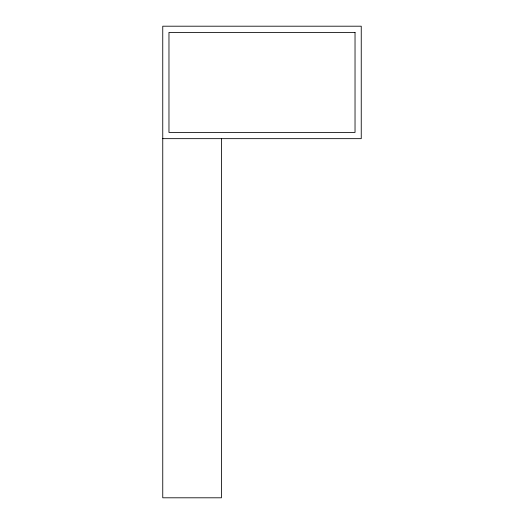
<?xml version="1.0" encoding="UTF-8"?>
<svg xmlns="http://www.w3.org/2000/svg" width="524" height="524" viewBox="0 0 524 524"><rect width="100%" height="100%" fill="white"/><g stroke="black" fill="none" stroke-linecap="round" stroke-linejoin="round"><path stroke-width="0.79" d="M162.754 138.657L361.246 138.657L361.246 26.2L162.754 26.2L162.754 497.8L221.449 497.8L221.449 138.657M355.03 32.416L168.97 32.416L168.97 132.441L355.03 132.441L355.03 32.416"/></g></svg>
